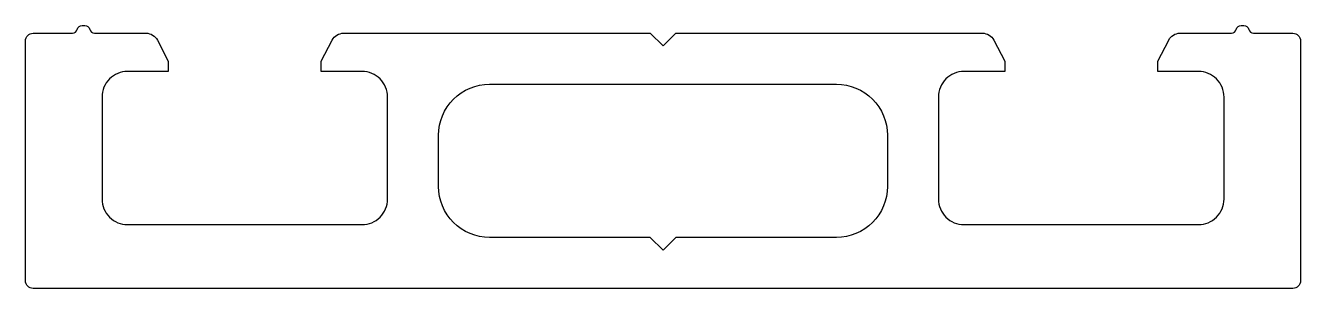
# Model space of a CAD drawing. Extents: x 833.2 to 883.2, y -62.1 to -51.8.
import ezdxf

# ---------------------------------------------------------------- set-up
doc = ezdxf.new("R2010")
doc.units = 0
doc.header["$LTSCALE"] = 15
doc.layers.get('0').update_dxf_attribs({"linetype": 'CONTINUOUS'})

msp = doc.modelspace()

# ---------------------------------------------------------------- linework, layer by layer
for points in [[(833.55, -52.097), (835.087, -52.097, 0.341999), (835.28, -51.947, -0.341999), (835.474, -51.797), (835.574, -51.797, -0.341999), (835.768, -51.947, 0.341999), (835.961, -52.097), (837.976, -52.097, -0.280185), (838.42, -52.367), (838.85, -53.197), (838.85, -53.597), (837.25, -53.597, 0.414214), (836.25, -54.597), (836.25, -58.597, 0.414214), (837.25, -59.597), (846.45, -59.597, 0.414214), (847.45, -58.597), (847.45, -54.597, 0.414214), (846.45, -53.597), (844.85, -53.597), (844.85, -53.197), (845.28, -52.367, -0.280185), (845.724, -52.097), (857.75, -52.097), (858.25, -52.597), (858.75, -52.097), (870.776, -52.097, -0.280185), (871.22, -52.367), (871.65, -53.197), (871.65, -53.597), (870.05, -53.597, 0.414214), (869.05, -54.597), (869.05, -58.597, 0.414214), (870.05, -59.597), (879.25, -59.597, 0.414214), (880.25, -58.597), (880.25, -54.597, 0.414214), (879.25, -53.597), (877.65, -53.597), (877.65, -53.197), (878.08, -52.367, -0.280185), (878.524, -52.097), (880.539, -52.097, 0.341999), (880.732, -51.947, -0.341999), (880.926, -51.797), (881.026, -51.797, -0.341999), (881.22, -51.947, 0.341999), (881.413, -52.097), (882.95, -52.097, -0.414214), (883.25, -52.397), (883.25, -61.797, -0.414214), (882.95, -62.097), (833.55, -62.097, -0.414214), (833.25, -61.797), (833.25, -52.397, -0.414214)], [(867.05, -58.097, -0.414214), (865.05, -60.097), (858.75, -60.097), (858.25, -60.597), (857.75, -60.097), (851.45, -60.097, -0.414214), (849.45, -58.097), (849.45, -56.097, -0.414214), (851.45, -54.097), (865.05, -54.097, -0.414214), (867.05, -56.097)]]:
    msp.add_lwpolyline(points, format="xyb", close=True)

doc.saveas('drawing.dxf')
